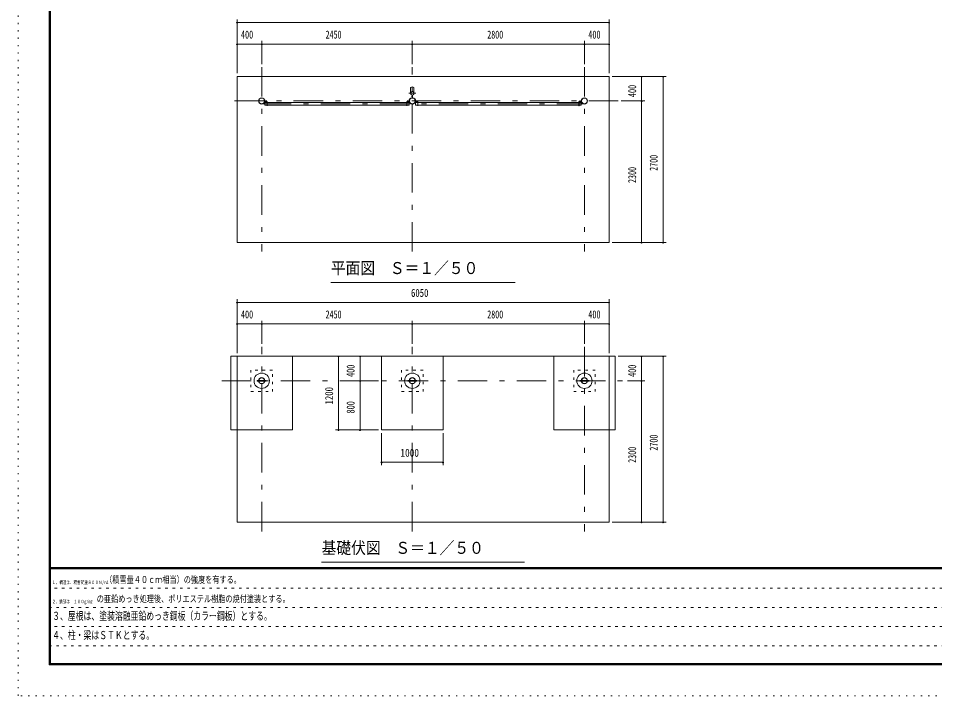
# Model space of a CAD drawing. Units: millimetres, scale not verified, with parts at other scales. Extents: x -25898 to 25908, y -10500 to 10500.
# Drawn here: x -3792 to 11113, y -10500 to 514 of the extents above; entities that cross this region are included whole.
import ezdxf
from ezdxf.enums import TextEntityAlignment as Align

# ---------------------------------------------------------------- set-up
doc = ezdxf.new("R2010")
doc.units = ezdxf.units.MM
doc.header["$LTSCALE"] = 40
for name, pattern in [('USER1', [3, 1, -2]), ('USER3', [24, 12, -5, 2, -5]), ('USER4', [3, 0.5, -2.5])]:
    doc.linetypes.add(name, pattern=pattern)
doc.layers.add('0-1_0-F1TEXT', color=7, linetype='Continuous')
for name, color, linetype, lineweight in [('0-2_1-05BOLD', 7, 'Continuous', 18), ('0-3_1-25CENTER', 3, 'USER3', 18), ('0-5_1-55DIM', 3, 'Continuous', 18), ('0-C_F-F1PAPER', 5, 'Continuous', 18), ('0-D_F-E_J_ADD', 5, 'USER4', 18)]:
    doc.layers.add(name, color=color, linetype=linetype, lineweight=lineweight)
doc.styles.add('ＭＳ ゴシック', font='')
doc.styles.get('ＭＳ ゴシック').set_extended_font_data('MS Gothic')

msp = doc.modelspace()

# ---------------------------------------------------------------- linework, layer by layer
at = {"layer": '0-2_1-05BOLD'}
for p, q in [((2588.93, -695.56), (2588.93, -610.98)), ((2611.83, -733.81), (2611.83, -777.13)), ((2613.44, -778.62), (2613.44, -732.42)), ((2619.43, -732.42), (2619.43, -778.62)), ((2621.04, -777.13), (2621.04, -733.81)), ((2643.93, -610.98), (2643.93, -695.56)), ((222.43, -839.33), (252.03, -839.33)), ((252.03, -842.53), (222.43, -842.53)), ((254.03, -844.53), (254.03, -910.33)), ((257.23, -857.13), (2525.63, -857.13)), ((2530.83, -839.33), (2560.43, -839.33)), ((2560.43, -842.53), (2530.83, -842.53)), ((2704.03, -857.13), (2668.94, -857.13)), ((2672.43, -839.33), (2702.03, -839.33)), ((2702.03, -842.53), (2672.43, -842.53)), ((5325.63, -857.13), (2707.23, -857.13)), ((5363.93, -857.13), (5328.83, -857.13)), ((5330.83, -839.33), (5360.43, -839.33)), ((5360.43, -842.53), (5330.83, -842.53)), ((5363.93, -899.83), (5363.93, -857.13)), ((254.03, -899.83), (218.93, -899.83)), ((2525.63, -899.83), (257.23, -899.83)), ((2707.23, -899.83), (5325.63, -899.83)), ((5328.83, -899.83), (5363.93, -899.83)), ((5916.43, -4979.33), (-333.57, -4979.33)), ((2116.43, -4979.33), (2116.43, -6179.33)), ((120.29, -5372.83), (212.58, -5372.83)), ((212.58, -5385.83), (120.29, -5385.83)), ((216.81, -5372.83), (241.43, -5372.83)), ((2662.58, -5372.83), (2570.29, -5372.83)), ((2570.29, -5385.83), (2662.58, -5385.83)), ((2691.43, -5372.83), (2666.81, -5372.83)), ((5366.05, -5372.83), (5341.43, -5372.83)), ((5462.57, -5372.83), (5370.29, -5372.83)), ((5370.29, -5385.83), (5462.57, -5385.83))]:
    msp.add_line(p, q, dxfattribs=at)
msp.add_lwpolyline([(-233.57, -3129.33), (5816.43, -3129.33), (5816.43, -429.33), (-233.57, -429.33)], close=True, dxfattribs=at)
for points in [[(220.43, -837.33), (220.43, -817.33), (217.23, -817.33), (217.23, -837.33)], [(218.93, -899.83), (218.93, -857.13), (254.03, -857.13)], [(254.03, -910.33), (257.23, -910.33), (257.23, -844.53)], [(2528.83, -844.53), (2528.83, -910.33), (2525.63, -910.33), (2525.63, -844.53)], [(2528.83, -857.13), (2563.93, -857.13), (2563.93, -899.83), (2528.83, -899.83)], [(2562.43, -837.33), (2562.43, -817.33), (2565.63, -817.33), (2565.63, -837.33)], [(2667.23, -837.33), (2667.23, -817.33), (2670.43, -817.33), (2670.43, -837.33)], [(2668.94, -857.13), (2668.94, -899.83), (2704.03, -899.83)], [(2704.03, -844.53), (2704.03, -910.33), (2707.23, -910.33), (2707.23, -844.53)], [(5328.83, -844.53), (5328.83, -910.33), (5325.63, -910.33), (5325.63, -844.53)], [(5362.43, -837.33), (5362.43, -817.33), (5365.63, -817.33), (5365.63, -837.33)], [(-333.57, -4979.33), (-333.57, -6179.33), (666.43, -6179.33), (666.43, -4979.33)], [(-233.57, -4979.33), (-233.57, -7679.32), (5816.43, -7679.32), (5816.43, -4979.33)], [(2116.43, -6179.33), (3116.43, -6179.33), (3116.43, -4979.33)], [(5916.43, -4979.33), (5916.43, -6179.33), (4916.43, -6179.33), (4916.43, -4979.33)], [(116.05, -5385.83), (91.43, -5385.83), (91.43, -5372.83), (116.05, -5372.83)], [(241.43, -5372.83), (241.43, -5385.83), (216.81, -5385.83)], [(2566.05, -5372.83), (2541.43, -5372.83), (2541.43, -5385.83), (2566.05, -5385.83)], [(2666.81, -5385.83), (2691.43, -5385.83), (2691.43, -5372.83)], [(5341.43, -5372.83), (5341.43, -5385.83), (5366.05, -5385.83)], [(5466.81, -5385.83), (5491.43, -5385.83), (5491.43, -5372.83), (5466.81, -5372.83)]]:
    msp.add_lwpolyline(points, dxfattribs=at)
at = {"layer": '0-2_1-05BOLD', "linetype": 'USER1'}
for points in [[(341.43, -5204.33), (-8.57, -5204.33), (-8.57, -5554.33), (341.43, -5554.33)], [(2791.43, -5204.33), (2441.43, -5204.33), (2441.43, -5554.33), (2791.43, -5554.33)], [(5241.43, -5204.33), (5241.43, -5554.33), (5591.43, -5554.33), (5591.43, -5204.33)]]:
    msp.add_lwpolyline(points, close=True, dxfattribs=at)
at = {"layer": '0-2_1-05BOLD'}
for centre, radius in [((2616.43, -705.08), 27.5), ((2616.43, -673.73), 2.25), ((166.43, -829.33), 50.8), ((166.43, -829.33), 46.6), ((2616.43, -829.33), 50.8), ((2616.43, -829.33), 46.6), ((2616.43, -883.98), 2.25), ((5416.43, -829.33), 50.8), ((5416.43, -829.33), 46.6), ((166.43, -5379.33), 125), ((166.43, -5379.33), 50.8), ((166.43, -5379.33), 46.6), ((2616.43, -5379.33), 125), ((2616.43, -5379.33), 50.8), ((2616.43, -5379.33), 46.6), ((5416.43, -5379.33), 125), ((5416.43, -5379.33), 50.8), ((5416.43, -5379.33), 46.6)]:
    msp.add_circle(centre, radius, dxfattribs=at)
for centre, radius, start, end in [((2616.43, -705.08), 29.1, 95.93016, 260.90512), ((2616.43, -646.48), 44.9, 52.23546, 127.76454), ((2616.43, -722.48), 44.9, 109.58864, 127.76454), ((2616.43, -673.73), 3.85, 321.34222, 270), ((2616.43, -705.08), 29.1, 279.09488, 90), ((2616.43, -722.48), 44.9, 52.23546, 70.41136), ((222.43, -837.33), 5.2, 180, 270), ((222.43, -837.33), 2, 180, 270), ((252.03, -844.53), 5.2, 0, 90), ((252.03, -844.53), 2, 0, 90), ((2530.83, -844.53), 5.2, 90, 180), ((2530.83, -844.53), 2, 90, 180), ((2560.43, -837.33), 2, 270, 0), ((2560.43, -837.33), 5.2, 270, 0), ((2616.43, -829.33), 52.4, 95.03447, 266.65567), ((2616.43, -883.98), 3.85, 90, 37.90752), ((2616.43, -829.33), 52.4, 270, 84.95879), ((2672.43, -837.33), 5.2, 180, 270), ((2672.43, -837.33), 2, 180, 270), ((2702.03, -844.53), 5.2, 0, 90), ((2702.03, -844.53), 2, 0, 90), ((5330.83, -844.53), 5.2, 90, 180), ((5330.83, -844.53), 2, 90, 180), ((5360.43, -837.33), 2, 270, 0), ((5360.43, -837.33), 5.2, 270, 0)]:
    msp.add_arc(centre, radius, start, end, dxfattribs=at)
at = {"layer": '0-3_1-25CENTER'}
for p, q in [((166.43, -279.33), (166.43, -3279.33)), ((2616.43, -3279.33), (2616.43, -279.33)), ((5416.43, -279.33), (5416.43, -3279.33)), ((2671.43, -705.08), (2561.43, -705.08)), ((5966.43, -829.33), (-383.57, -829.33)), ((166.43, -878.48), (5416.43, -878.48)), ((242.23, -820.33), (242.23, -862.13)), ((2540.63, -862.13), (2540.63, -820.33)), ((2605.67, -755.56), (2627.19, -755.56)), ((2692.23, -820.33), (2692.23, -862.13)), ((5340.63, -862.13), (5340.63, -820.33)), ((166.43, -7829.32), (166.43, -4829.33)), ((2616.43, -7829.32), (2616.43, -4829.33)), ((5416.43, -4829.33), (5416.43, -7829.32)), ((-483.57, -5379.33), (6066.42, -5379.33))]:
    msp.add_line(p, q, dxfattribs=at)
at = {"layer": '0-5_1-55DIM'}
for p, q in [((-233.57, -379.33), (-233.57, 495.67)), ((5816.43, 495.67), (5816.43, -379.33)), ((-223.57, 445.67), (-243.57, 445.67)), ((-233.57, 445.67), (5816.43, 445.67)), ((5826.43, 445.67), (5806.43, 445.67)), ((-223.57, 95.67), (-243.57, 95.67)), ((-233.57, 95.67), (166.43, 95.67)), ((176.43, 95.67), (156.43, 95.67)), ((166.43, 145.67), (166.43, -229.33)), ((166.43, 95.67), (2616.43, 95.67)), ((2626.43, 95.67), (2606.43, 95.67)), ((2616.43, -229.33), (2616.43, 145.67)), ((2616.43, 95.67), (5416.43, 95.67)), ((5426.43, 95.67), (5406.43, 95.67)), ((5416.43, -229.33), (5416.43, 145.67)), ((5416.43, 95.67), (5816.43, 95.67)), ((5826.43, 95.67), (5806.43, 95.67)), ((5866.43, -429.33), (6746.43, -429.33)), ((6356.43, -429.33), (6336.43, -429.33)), ((6346.43, -829.33), (6346.43, -429.33)), ((6706.43, -429.33), (6686.43, -429.33)), ((6696.43, -3129.33), (6696.43, -429.33)), ((6396.43, -829.33), (6016.43, -829.33)), ((6356.43, -829.33), (6336.43, -829.33)), ((6346.43, -3129.33), (6346.43, -829.33)), ((5866.43, -3129.33), (6746.43, -3129.33)), ((6356.43, -3129.33), (6336.43, -3129.33)), ((6706.43, -3129.33), (6686.43, -3129.33)), ((1291.43, -3779.33), (4291.43, -3779.33)), ((-223.57, -4104.33), (-243.57, -4104.33)), ((-233.57, -4054.33), (-233.57, -4929.33)), ((-233.57, -4104.33), (5816.43, -4104.33)), ((5826.43, -4104.33), (5806.43, -4104.33)), ((5816.43, -4929.33), (5816.43, -4054.33)), ((-223.57, -4454.33), (-243.57, -4454.33)), ((-233.57, -4454.33), (166.43, -4454.33)), ((176.43, -4454.33), (156.43, -4454.33)), ((166.43, -4779.33), (166.43, -4404.33)), ((166.43, -4454.33), (2616.43, -4454.33)), ((2626.43, -4454.33), (2606.43, -4454.33)), ((2616.43, -4779.33), (2616.43, -4404.33)), ((2616.43, -4454.33), (5416.43, -4454.33)), ((5426.43, -4454.33), (5406.43, -4454.33)), ((5416.43, -4404.33), (5416.43, -4779.33)), ((5416.43, -4454.33), (5816.43, -4454.33)), ((5826.43, -4454.33), (5806.43, -4454.33)), ((2066.43, -4979.33), (1366.43, -4979.33)), ((1426.43, -4979.33), (1406.43, -4979.33)), ((1416.43, -6179.33), (1416.43, -4979.33)), ((1776.43, -4979.33), (1756.43, -4979.33)), ((1766.43, -5379.33), (1766.43, -4979.33)), ((6746.43, -4979.33), (5966.43, -4979.33)), ((6356.43, -4979.33), (6336.43, -4979.33)), ((6346.43, -5379.33), (6346.43, -4979.33)), ((6706.43, -4979.33), (6686.43, -4979.33)), ((6696.43, -7679.32), (6696.43, -4979.33)), ((1716.43, -5379.33), (2066.43, -5379.33)), ((1776.43, -5379.33), (1756.43, -5379.33)), ((1766.43, -6179.33), (1766.43, -5379.33)), ((6116.43, -5379.33), (6396.43, -5379.33)), ((6356.43, -5379.33), (6336.43, -5379.33)), ((6346.43, -7679.32), (6346.43, -5379.33)), ((2066.43, -6179.33), (1366.43, -6179.33)), ((1426.43, -6179.33), (1406.43, -6179.33)), ((1776.43, -6179.33), (1756.43, -6179.33)), ((2116.43, -6229.33), (2116.43, -6754.33)), ((3116.43, -6754.33), (3116.43, -6229.33)), ((2126.43, -6704.33), (2106.43, -6704.33)), ((2116.43, -6704.33), (3116.43, -6704.33)), ((3126.43, -6704.33), (3106.43, -6704.33)), ((5866.43, -7679.32), (6746.43, -7679.32)), ((6356.43, -7679.32), (6336.43, -7679.32)), ((6706.43, -7679.32), (6686.43, -7679.32)), ((4441.43, -8329.32), (1141.43, -8329.32))]:
    msp.add_line(p, q, dxfattribs=at)
for centre in [(-233.57, 445.67), (5816.43, 445.67), (-233.57, 95.67), (166.43, 95.67), (2616.43, 95.67), (5416.43, 95.67), (5816.43, 95.67), (6346.43, -429.33), (6696.43, -429.33), (6346.43, -829.33), (6346.43, -3129.33), (6696.43, -3129.33), (-233.57, -4104.33), (5816.43, -4104.33), (-233.57, -4454.33), (166.43, -4454.33), (2616.43, -4454.33), (5416.43, -4454.33), (5816.43, -4454.33), (1416.43, -4979.33), (1766.43, -4979.33), (6346.43, -4979.33), (6696.43, -4979.33), (1766.43, -5379.33), (6346.43, -5379.33), (1416.43, -6179.33), (1766.43, -6179.33), (2116.43, -6704.33), (3116.43, -6704.33), (6346.43, -7679.32), (6696.43, -7679.32)]:
    msp.add_arc(centre, 10, 180, 0, dxfattribs=at)
at = {"layer": '0-C_F-F1PAPER'}
for p, q in [((25382.78, -8415), (-3267.22, -8415)), ((-3267.22, -8417.5), (25382.78, -8417.5)), ((25382.78, -8420), (-3267.22, -8420)), ((-3267.22, -8422.5), (25382.78, -8422.5)), ((25382.78, -8425), (-3267.22, -8425)), ((-3267.22, -8427.5), (25382.78, -8427.5)), ((25382.78, -8430), (-3267.22, -8430)), ((-3267.22, -8432.5), (25382.78, -8432.5)), ((25382.78, -8435), (-3267.22, -8435)), ((-3267.22, -8437.5), (25382.78, -8437.5)), ((25382.78, -8440), (-3267.22, -8440))]:
    msp.add_line(p, q, dxfattribs=at)
at = {"layer": '0-C_F-F1PAPER', "color": 6, "linetype": 'USER1'}
for p, q in [((14957.79, -8752), (-3292.22, -8752)), ((-3292.22, -9064), (14957.79, -9064)), ((14957.79, -9376), (-3292.22, -9376)), ((-3292.22, -9688), (12449.79, -9688))]:
    msp.add_line(p, q, dxfattribs=at)
at = {"layer": '0-C_F-F1PAPER'}
for points in [[(25407.78, -10000), (-3292.22, -10000), (-3292.22, 10100), (25407.78, 10100)], [(25405.28, -9997.5), (-3289.72, -9997.5), (-3289.72, 10097.5), (25405.28, 10097.5)], [(25402.78, -9995), (25402.78, 10095), (-3287.22, 10095), (-3287.22, -9995)], [(25400.28, -9992.5), (-3284.72, -9992.5), (-3284.72, 10092.5), (25400.28, 10092.5)], [(25397.78, -9990), (25397.78, 10090), (-3282.22, 10090), (-3282.22, -9990)], [(25395.28, -9987.5), (-3279.72, -9987.5), (-3279.72, 10087.5), (25395.28, 10087.5)], [(25392.78, -9985), (25392.78, 10085), (-3277.22, 10085), (-3277.22, -9985)], [(25390.28, -9982.5), (-3274.72, -9982.5), (-3274.72, 10082.5), (25390.28, 10082.5)], [(25387.78, -9980), (-3272.22, -9980), (-3272.22, 10080), (25387.78, 10080)], [(25385.28, -9977.5), (-3269.72, -9977.5), (-3269.72, 10077.5), (25385.28, 10077.5)], [(25382.78, -9975), (25382.78, 10075), (-3267.22, 10075), (-3267.22, -9975)]]:
    msp.add_lwpolyline(points, close=True, dxfattribs=at)
at = {"layer": '0-D_F-E_J_ADD'}
msp.add_lwpolyline([(25907.78, -10500), (-3792.22, -10500), (-3792.22, 10500), (25907.78, 10500)], close=True, dxfattribs=at)

# ---------------------------------------------------------------- texts
at = {"layer": '0-1_0-F1TEXT', "style": 'ＭＳ ゴシック'}
for s, height, width, p in [('１、構造は、積雪荷重８００Ｎ/m2', 55.35, 0.75, (-3242.22, -8702)), ('（積雪量４０ｃｍ相当）の強度を有する。', 110.7, 0.75, (-2379.72, -8702)), ('２、鉄部は\u3000１８０g/m2', 55.35, 0.75, (-3242.22, -9014)), ('\u3000の亜鉛めっき処理後、ポリエステル樹脂の焼付塗装とする。', 110.7, 0.75, (-2632.62, -9014)), ('３、屋根は、塗装溶融亜鉛めっき鋼板（カラー鋼板）とする。', 130.2, 0.7, (-3242.22, -9308.24)), ('４、柱・梁はＳＴＫとする。', 130.2, 0.7, (-3242.22, -9620.23))]:
    msp.add_text(s, height=height, dxfattribs=dict(at, width=width)).set_placement(p, align=Align.BOTTOM_LEFT)
at = {"layer": '0-5_1-55DIM', "color": 7, "style": 'ＭＳ ゴシック'}
for s, height, width, p in [('400', 130.2, 0.75, (-171.19, 145.67)), ('2450', 130.2, 0.7, (1205.42, 145.67)), ('2800', 130.2, 0.7, (3835.16, 145.67)), ('400', 130.2, 0.75, (5478.8, 145.67)), ('平面図\u3000Ｓ＝１／５０', 195.4, 0.9, (1291.43, -3702.68)), ('6050', 130.2, 0.8, (2595.25, -4054.33)), ('400', 130.2, 0.75, (-171.19, -4404.33)), ('2450', 130.2, 0.7, (1205.42, -4404.33)), ('2800', 130.2, 0.7, (3835.16, -4404.33)), ('400', 130.2, 0.75, (5478.8, -4404.33)), ('1000', 130.2, 0.85, (2423.63, -6654.33)), ('基礎伏図\u3000Ｓ＝１／５０', 195.4, 0.9, (1141.43, -8252.67))]:
    msp.add_text(s, height=height, dxfattribs=dict(at, width=width)).set_placement(p, align=Align.BOTTOM_LEFT)
for s, width, p in [('400', 0.75, (6296.43, -766.95)), ('2700', 0.7, (6646.43, -1965.93)), ('2300', 0.7, (6296.43, -2163.26)), ('400', 0.75, (1716.43, -5316.95)), ('400', 0.75, (6296.43, -5316.95)), ('1200', 0.8, (1366.43, -5764.72)), ('800', 0.75, (1716.43, -5910.73)), ('2700', 0.7, (6646.43, -6515.93)), ('2300', 0.7, (6296.43, -6713.26))]:
    msp.add_text(s, height=130.2, rotation=90, dxfattribs=dict(at, width=width)).set_placement(p, align=Align.BOTTOM_LEFT)

doc.saveas('drawing.dxf')
